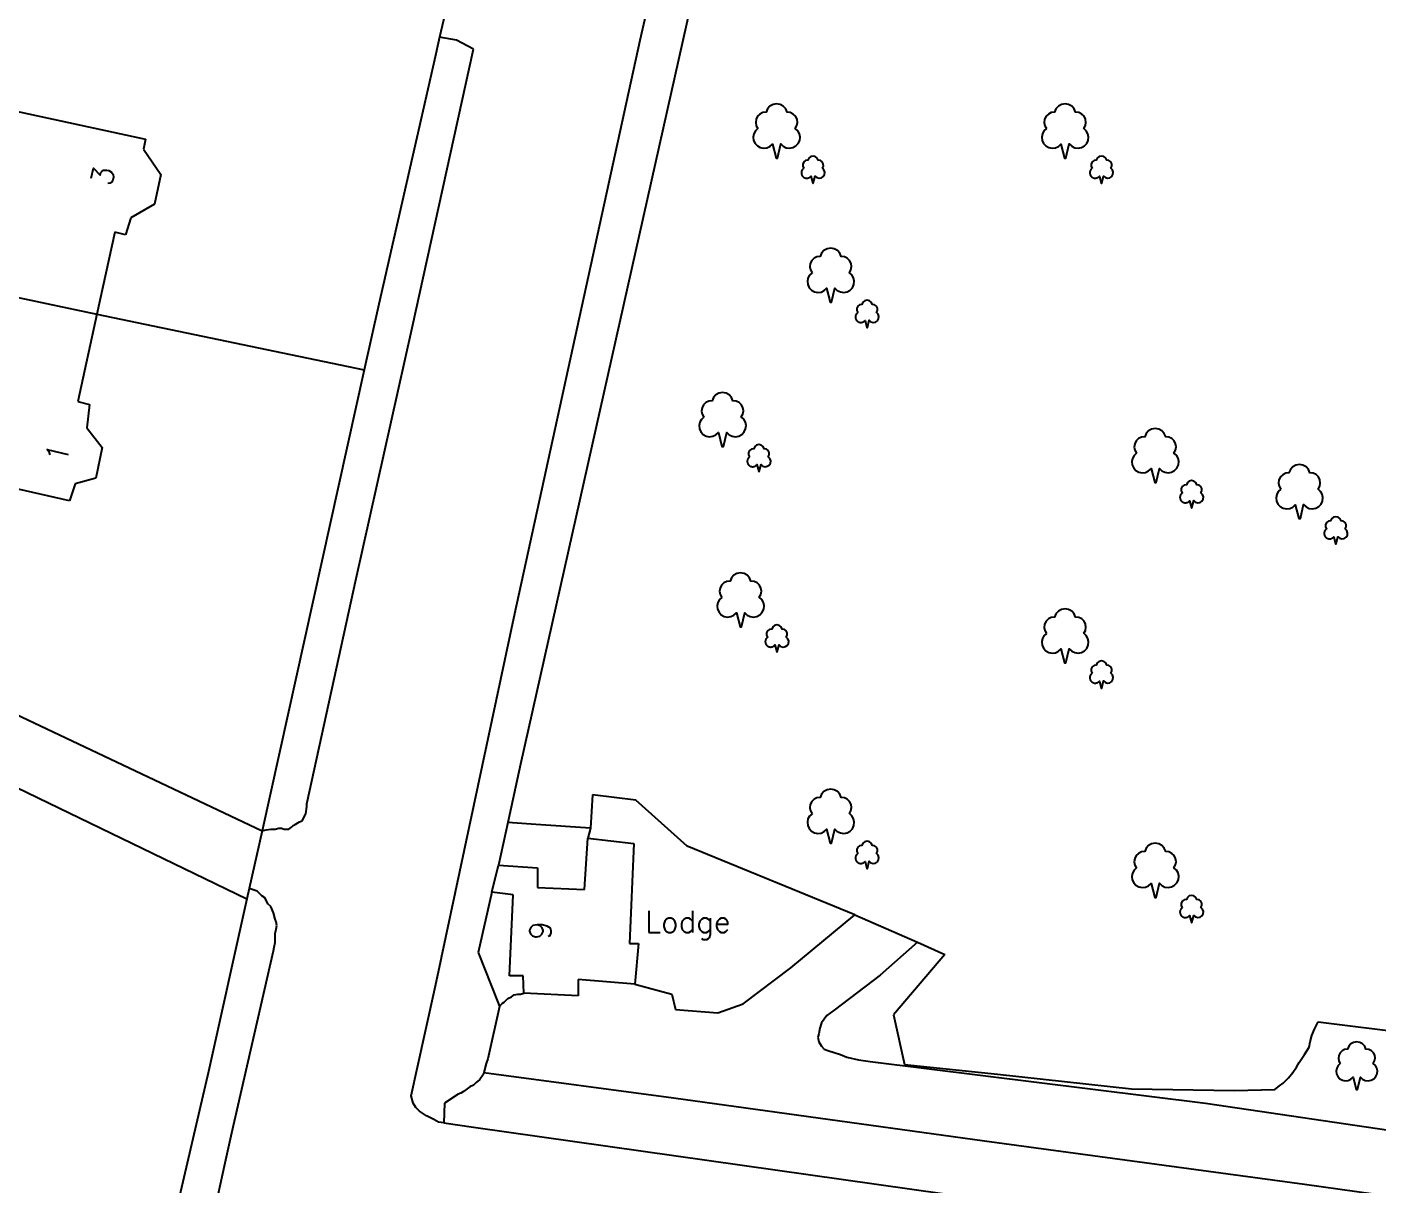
# Model space of a CAD drawing. Extents: x 427500 to 429848, y 434500 to 436505.
# Drawn here: x 428796.6 to 428871.5, y 435645.5 to 435709.7 of the extents above; entities that cross this region are included whole.
import ezdxf

# ---------------------------------------------------------------- set-up
doc = ezdxf.new("R2010")
doc.units = 0
doc.layers.add('LPTIP_Ex_Base', color=8, linetype='Continuous')
doc.styles.add('MtXpl_Romans', font='romans__.ttf')

msp = doc.modelspace()

# ---------------------------------------------------------------- linework, layer by layer
at = {"layer": 'LPTIP_Ex_Base', "color": 251, "true_color": 0x636466}
for p, q in [((428830.6, 435709), (428836.8, 435736.55)), ((428820.19, 435712.3), (428819.47, 435709.17)), ((428833.4, 435710.95), (428823.95, 435668.85)), ((428819.47, 435709.17), (428819.18, 435707.91)), ((428820.4, 435709), (428819.47, 435709.17)), ((428821.35, 435708.5), (428820.4, 435709)), ((428823.65, 435677.2), (428830.6, 435709)), ((428817.95, 435693.05), (428821.35, 435708.5)), ((428819.18, 435707.91), (428818.44, 435704.66)), ((428788.104, 435706.769), (428803.15, 435703.5)), ((428818.44, 435704.66), (428816.1, 435694.35)), ((428803.15, 435703.5), (428803.05, 435702.95)), ((428803.05, 435702.95), (428804, 435701.55)), ((428804, 435701.55), (428803.65, 435699.9)), ((428803.65, 435699.9), (428802.35, 435699.15)), ((428802.35, 435699.15), (428802.05, 435698.2)), ((428801.45, 435698.35), (428800.46, 435693.81)), ((428802.05, 435698.2), (428801.45, 435698.35)), ((428787, 435696.65), (428800.46, 435693.81)), ((428800.46, 435693.81), (428799.4, 435688.95)), ((428800.46, 435693.81), (428815.29, 435690.72)), ((428816.1, 435694.35), (428815.29, 435690.72)), ((428814.85, 435679.15), (428817.95, 435693.05)), ((428815.29, 435690.72), (428809.62, 435665.15)), ((428799.4, 435688.95), (428800.05, 435688.8)), ((428800.05, 435688.8), (428799.9, 435687.5)), ((428798.95, 435683.45), (428781.95, 435687.3)), ((428799.9, 435687.5), (428800.75, 435686.4)), ((428800.75, 435686.4), (428800.4, 435684.7)), ((428799.25, 435684.4), (428798.95, 435683.45)), ((428800.4, 435684.7), (428799.25, 435684.4)), ((428812.1, 435666.65), (428814.85, 435679.15)), ((428819.581, 435658.132), (428823.65, 435677.2)), ((428792, 435673.5), (428809.62, 435665.15)), ((428823.95, 435668.85), (428823.25, 435665.62)), ((428795.44, 435667.83), (428808.78, 435661.37)), ((428827.95, 435667.15), (428827.84, 435665.29)), ((428830.35, 435666.85), (428827.95, 435667.15)), ((428833.2, 435664.3), (428830.35, 435666.85)), ((428811.85, 435665.7), (428812.05, 435666.1)), ((428812.05, 435666.1), (428812.1, 435666.5)), ((428812.1, 435666.5), (428812.1, 435666.65)), ((428809.85, 435665.2), (428810.1, 435665.25)), ((428810.1, 435665.25), (428810.35, 435665.25)), ((428810.35, 435665.25), (428810.55, 435665.3)), ((428810.55, 435665.3), (428810.7, 435665.3)), ((428810.7, 435665.3), (428810.85, 435665.25)), ((428810.85, 435665.25), (428811.1, 435665.25)), ((428811.1, 435665.25), (428811.25, 435665.35)), ((428811.25, 435665.35), (428811.35, 435665.45)), ((428811.35, 435665.45), (428811.45, 435665.5)), ((428811.45, 435665.5), (428811.6, 435665.6)), ((428811.6, 435665.6), (428811.7, 435665.65)), ((428811.7, 435665.65), (428811.85, 435665.7)), ((428823.25, 435665.62), (428822.73, 435663.25)), ((428824.8, 435665.5), (428823.25, 435665.62)), ((428827.84, 435665.29), (428824.8, 435665.5)), ((428827.84, 435665.29), (428827.7, 435664.75)), ((428809.62, 435665.15), (428808.91, 435661.95)), ((428809.62, 435665.15), (428809.85, 435665.2)), ((428827.5, 435661.9), (428827.7, 435664.75)), ((428827.7, 435664.75), (428830.25, 435664.45)), ((428830.25, 435664.45), (428830, 435658.9)), ((428842.5, 435660.5), (428833.2, 435664.3)), ((428822.37, 435661.75), (428822.73, 435663.25)), ((428822.73, 435663.25), (428824.9, 435663.1)), ((428824.9, 435663.1), (428824.9, 435662)), ((428808.91, 435661.95), (428808.78, 435661.37)), ((428809.35, 435661.8), (428808.91, 435661.95)), ((428809.6, 435661.55), (428809.35, 435661.8)), ((428809.75, 435661.45), (428809.6, 435661.55)), ((428822.37, 435661.75), (428821.6, 435658.4)), ((428823.55, 435661.6), (428822.37, 435661.75)), ((428823.35, 435657.1), (428823.55, 435661.6)), ((428824.9, 435662), (428827.5, 435661.9)), ((428808.78, 435661.37), (428806.65, 435651.8)), ((428809.85, 435661.3), (428809.75, 435661.45)), ((428809.95, 435661.1), (428809.85, 435661.3)), ((428810.1, 435660.95), (428809.95, 435661.1)), ((428810.25, 435660.6), (428810.1, 435660.95)), ((428810.35, 435660.25), (428810.25, 435660.6)), ((428810.4, 435660.1), (428810.35, 435660.25)), ((428810.45, 435659.9), (428810.4, 435660.1)), ((428838.95, 435657.55), (428842.5, 435660.5)), ((428842.5, 435660.5), (428845.97, 435658.97)), ((428810.35, 435659.45), (428810.4, 435659.7)), ((428810.35, 435658.95), (428810.35, 435659.45)), ((428810.4, 435659.7), (428810.45, 435659.9)), ((428810.25, 435658.5), (428810.3, 435658.7)), ((428810.3, 435658.7), (428810.35, 435658.95)), ((428830, 435658.9), (428830.5, 435658.9)), ((428830.5, 435658.9), (428830.3, 435656.65)), ((428845.97, 435658.97), (428843.9, 435657.15)), ((428845.97, 435658.97), (428847.5, 435658.3)), ((428807.95, 435648.4), (428810.25, 435658.5)), ((428819.197, 435656.378), (428819.577, 435658.114)), ((428819.577, 435658.114), (428819.581, 435658.132)), ((428821.6, 435658.4), (428822.7, 435655.65)), ((428847.5, 435658.3), (428844.65, 435654.95)), ((428824.1, 435657.1), (428823.35, 435657.1)), ((428824.15, 435656.15), (428824.1, 435657.1)), ((428836.3, 435655.55), (428838.95, 435657.55)), ((428843.9, 435657.15), (428841.35, 435655.2)), ((428818.25, 435652.05), (428819.197, 435656.378)), ((428830.3, 435656.65), (428827.15, 435656.9)), ((428827.15, 435656.9), (428827.15, 435656)), ((428830.3, 435656.65), (428832.35, 435656.1)), ((428822.7, 435655.65), (428822.8, 435655.4)), ((428822.8, 435655.4), (428822.95, 435655.6)), ((428822.95, 435655.6), (428823.05, 435655.65)), ((428823.05, 435655.65), (428823.25, 435655.85)), ((428823.25, 435655.85), (428823.45, 435655.95)), ((428823.45, 435655.95), (428823.6, 435656.05)), ((428823.6, 435656.05), (428823.8, 435656.1)), ((428823.8, 435656.1), (428823.95, 435656.1)), ((428823.95, 435656.1), (428824.15, 435656.15)), ((428827.15, 435656), (428824.15, 435656.15)), ((428832.35, 435656.1), (428832.55, 435655.25)), ((428834.9, 435655.05), (428836.3, 435655.55)), ((428822.8, 435655.4), (428822.15, 435652.5)), ((428832.55, 435655.25), (428834.9, 435655.05)), ((428840.95, 435654.9), (428840.65, 435654.5)), ((428841.35, 435655.2), (428840.95, 435654.9)), ((428844.65, 435654.95), (428845.25, 435652.2)), ((428840.55, 435654.2), (428840.5, 435653.9)), ((428840.65, 435654.5), (428840.55, 435654.2)), ((428867.85, 435653.8), (428868, 435654.15)), ((428868, 435654.15), (428868.2, 435654.55)), ((428868.2, 435654.55), (428876.2, 435653.55)), ((428840.5, 435653.9), (428840.45, 435653.7)), ((428840.45, 435653.7), (428840.5, 435653.45)), ((428840.5, 435653.45), (428840.65, 435653.2)), ((428867.7, 435653.15), (428867.75, 435653.45)), ((428867.75, 435653.45), (428867.85, 435653.8)), ((428840.65, 435653.2), (428840.8, 435653.05)), ((428840.8, 435653.05), (428841.05, 435652.95)), ((428841.05, 435652.95), (428841.35, 435652.85)), ((428841.35, 435652.85), (428841.7, 435652.75)), ((428841.7, 435652.75), (428842.05, 435652.6)), ((428842.05, 435652.6), (428842.7, 435652.45)), ((428867.15, 435652.3), (428867.45, 435652.75)), ((428867.45, 435652.75), (428867.7, 435653.15)), ((428806.65, 435651.8), (428803.17, 435636.84)), ((428817.9, 435650.45), (428818.25, 435652.05)), ((428822.05, 435652.25), (428821.93, 435651.74)), ((428822.15, 435652.5), (428822.05, 435652.25)), ((428842.7, 435652.45), (428843.35, 435652.35)), ((428843.35, 435652.35), (428861.95, 435650.05)), ((428845.25, 435652.2), (428850.42, 435651.65)), ((428866.8, 435651.75), (428867, 435652.05)), ((428867, 435652.05), (428867.15, 435652.3)), ((428821.35, 435651.05), (428821.15, 435650.95)), ((428821.5, 435651.2), (428821.35, 435651.05)), ((428821.7, 435651.35), (428821.5, 435651.2)), ((428821.9, 435651.65), (428821.7, 435651.35)), ((428821.93, 435651.74), (428821.9, 435651.65)), ((428821.93, 435651.74), (428832.45, 435650.35)), ((428850.42, 435651.65), (428857.85, 435650.85)), ((428866.05, 435651), (428866.25, 435651.15)), ((428866.25, 435651.15), (428866.55, 435651.45)), ((428866.55, 435651.45), (428866.8, 435651.75)), ((428818, 435650.05), (428817.9, 435650.45)), ((428820.5, 435650.55), (428819.75, 435650.05)), ((428820.65, 435650.6), (428820.5, 435650.55)), ((428820.8, 435650.7), (428820.65, 435650.6)), ((428821, 435650.85), (428820.8, 435650.7)), ((428821.15, 435650.95), (428821, 435650.85)), ((428832.45, 435650.35), (428849.7, 435647.95)), ((428857.85, 435650.85), (428863.55, 435650.75)), ((428863.55, 435650.75), (428865.8, 435650.8)), ((428865.8, 435650.8), (428866.05, 435651)), ((428818.15, 435649.8), (428818, 435650.05)), ((428818.35, 435649.6), (428818.15, 435649.8)), ((428818.75, 435649.35), (428818.35, 435649.6)), ((428819.75, 435650.05), (428819.7, 435648.95)), ((428861.95, 435650.05), (428874.8, 435648.15)), ((428819.15, 435649.15), (428818.75, 435649.35)), ((428819.4, 435649), (428819.15, 435649.15)), ((428819.7, 435648.95), (428819.4, 435649)), ((428819.7, 435648.95), (428821.35, 435648.72)), ((428807.58, 435646.74), (428807.95, 435648.4)), ((428821.35, 435648.72), (428851.15, 435644.5)), ((428849.7, 435647.95), (428867.45, 435645.55)), ((428805.5, 435637.3), (428807.58, 435646.74)), ((428867.45, 435645.55), (428888.55, 435642.6))]:
    msp.add_line(p, q, dxfattribs=at)
for points in [[(428837.126, 435704.097), (428836.99, 435703.969), (428836.901, 435703.806), (428836.866, 435703.623), (428836.888, 435703.439), (428836.967, 435703.27), (428837.094, 435703.134), (428837.256, 435703.043), (428837.439, 435703.007), (428837.624, 435703.028), (428837.793, 435703.106), (428837.93, 435703.232), (428837.931, 435703.235), (428838.132, 435702.461), (428838.212, 435702.461), (428838.393, 435703.244), (428838.393, 435703.244), (428838.529, 435703.113), (428838.699, 435703.031), (428838.885, 435703.007), (428839.07, 435703.041), (428839.236, 435703.131), (428839.364, 435703.269), (428839.444, 435703.439), (428839.467, 435703.626), (428839.43, 435703.811), (428839.338, 435703.975), (428839.199, 435704.102), (428839.287, 435704.259), (428839.319, 435704.436), (428839.294, 435704.615), (428839.212, 435704.775), (428839.083, 435704.901), (428838.92, 435704.979), (428838.741, 435705), (428838.741, 435705), (428838.664, 435705.184), (428838.531, 435705.331), (428838.356, 435705.427), (428838.16, 435705.461), (428837.964, 435705.427), (428837.789, 435705.331), (428837.656, 435705.184), (428837.579, 435705), (428837.399, 435704.978), (428837.236, 435704.9), (428837.107, 435704.773), (428837.025, 435704.611), (428837.001, 435704.431), (428837.036, 435704.254), (428837.126, 435704.097)], [(428853.126, 435704.097), (428852.99, 435703.969), (428852.901, 435703.806), (428852.866, 435703.623), (428852.888, 435703.439), (428852.967, 435703.27), (428853.094, 435703.134), (428853.256, 435703.043), (428853.439, 435703.007), (428853.624, 435703.028), (428853.793, 435703.106), (428853.93, 435703.232), (428853.931, 435703.235), (428854.132, 435702.461), (428854.212, 435702.461), (428854.393, 435703.244), (428854.393, 435703.244), (428854.529, 435703.113), (428854.699, 435703.031), (428854.885, 435703.007), (428855.07, 435703.041), (428855.236, 435703.131), (428855.364, 435703.269), (428855.444, 435703.439), (428855.467, 435703.626), (428855.43, 435703.811), (428855.338, 435703.975), (428855.199, 435704.102), (428855.287, 435704.259), (428855.319, 435704.436), (428855.294, 435704.615), (428855.212, 435704.775), (428855.083, 435704.901), (428854.92, 435704.979), (428854.741, 435705), (428854.741, 435705), (428854.664, 435705.184), (428854.531, 435705.331), (428854.356, 435705.427), (428854.16, 435705.461), (428853.964, 435705.427), (428853.789, 435705.331), (428853.656, 435705.184), (428853.579, 435705), (428853.399, 435704.978), (428853.236, 435704.9), (428853.107, 435704.773), (428853.025, 435704.611), (428853.001, 435704.431), (428853.036, 435704.254), (428853.126, 435704.097)], [(428839.663, 435701.887), (428839.648, 435701.876), (428839.634, 435701.864), (428839.62, 435701.852), (428839.608, 435701.838), (428839.596, 435701.824), (428839.585, 435701.808), (428839.575, 435701.793), (428839.566, 435701.776), (428839.558, 435701.759), (428839.551, 435701.742), (428839.545, 435701.724), (428839.54, 435701.706), (428839.537, 435701.688), (428839.535, 435701.669), (428839.533, 435701.651), (428839.533, 435701.632), (428839.534, 435701.613), (428839.537, 435701.595), (428839.54, 435701.576), (428839.545, 435701.558), (428839.55, 435701.541), (428839.557, 435701.523), (428839.565, 435701.506), (428839.574, 435701.49), (428839.584, 435701.474), (428839.595, 435701.459), (428839.607, 435701.444), (428839.619, 435701.431), (428839.633, 435701.418), (428839.647, 435701.406), (428839.662, 435701.395), (428839.678, 435701.385), (428839.694, 435701.376), (428839.711, 435701.367), (428839.729, 435701.36), (428839.746, 435701.355), (428839.764, 435701.35), (428839.783, 435701.346), (428839.801, 435701.344), (428839.82, 435701.342), (428839.838, 435701.342), (428839.857, 435701.343), (428839.876, 435701.345), (428839.894, 435701.349), (428839.912, 435701.353), (428839.93, 435701.359), (428839.947, 435701.365), (428839.964, 435701.373), (428839.981, 435701.382), (428839.997, 435701.392), (428840.012, 435701.403), (428840.027, 435701.414), (428840.04, 435701.427), (428840.053, 435701.441), (428840.065, 435701.455), (428840.066, 435701.456), (428840.167, 435701.069), (428840.194, 435701.069), (428840.297, 435701.461), (428840.297, 435701.461), (428840.395, 435701.377), (428840.52, 435701.343), (428840.647, 435701.364), (428840.753, 435701.436), (428840.819, 435701.547), (428840.832, 435701.676), (428840.79, 435701.797), (428840.7, 435701.89), (428840.754, 435702.003), (428840.752, 435702.129), (428840.695, 435702.241), (428840.595, 435702.316), (428840.471, 435702.339), (428840.413, 435702.458), (428840.309, 435702.54), (428840.181, 435702.569), (428840.052, 435702.54), (428839.948, 435702.458), (428839.89, 435702.339), (428839.766, 435702.316), (428839.665, 435702.24), (428839.608, 435702.127), (428839.608, 435702.001), (428839.663, 435701.887)], [(428855.663, 435701.887), (428855.648, 435701.876), (428855.634, 435701.864), (428855.62, 435701.852), (428855.608, 435701.838), (428855.596, 435701.824), (428855.585, 435701.808), (428855.575, 435701.793), (428855.566, 435701.776), (428855.558, 435701.759), (428855.551, 435701.742), (428855.545, 435701.724), (428855.54, 435701.706), (428855.537, 435701.688), (428855.535, 435701.669), (428855.533, 435701.651), (428855.533, 435701.632), (428855.534, 435701.613), (428855.537, 435701.595), (428855.54, 435701.576), (428855.545, 435701.558), (428855.55, 435701.541), (428855.557, 435701.523), (428855.565, 435701.506), (428855.574, 435701.49), (428855.584, 435701.474), (428855.595, 435701.459), (428855.607, 435701.444), (428855.619, 435701.431), (428855.633, 435701.418), (428855.647, 435701.406), (428855.662, 435701.395), (428855.678, 435701.385), (428855.694, 435701.376), (428855.711, 435701.367), (428855.729, 435701.36), (428855.746, 435701.355), (428855.764, 435701.35), (428855.783, 435701.346), (428855.801, 435701.344), (428855.82, 435701.342), (428855.838, 435701.342), (428855.857, 435701.343), (428855.876, 435701.345), (428855.894, 435701.349), (428855.912, 435701.353), (428855.93, 435701.359), (428855.947, 435701.365), (428855.964, 435701.373), (428855.981, 435701.382), (428855.997, 435701.392), (428856.012, 435701.403), (428856.027, 435701.414), (428856.04, 435701.427), (428856.053, 435701.441), (428856.065, 435701.455), (428856.066, 435701.456), (428856.167, 435701.069), (428856.194, 435701.069), (428856.297, 435701.461), (428856.297, 435701.461), (428856.395, 435701.377), (428856.52, 435701.343), (428856.647, 435701.364), (428856.753, 435701.436), (428856.819, 435701.547), (428856.832, 435701.676), (428856.79, 435701.797), (428856.7, 435701.89), (428856.754, 435702.003), (428856.752, 435702.129), (428856.695, 435702.241), (428856.595, 435702.316), (428856.471, 435702.339), (428856.413, 435702.458), (428856.309, 435702.54), (428856.181, 435702.569), (428856.052, 435702.54), (428855.948, 435702.458), (428855.89, 435702.339), (428855.766, 435702.316), (428855.665, 435702.24), (428855.608, 435702.127), (428855.608, 435702.001), (428855.663, 435701.887)], [(428840.126, 435696.097), (428839.99, 435695.969), (428839.901, 435695.806), (428839.866, 435695.623), (428839.888, 435695.439), (428839.967, 435695.27), (428840.094, 435695.134), (428840.256, 435695.043), (428840.439, 435695.007), (428840.624, 435695.028), (428840.793, 435695.106), (428840.93, 435695.232), (428840.931, 435695.235), (428841.132, 435694.461), (428841.212, 435694.461), (428841.393, 435695.244), (428841.393, 435695.244), (428841.529, 435695.113), (428841.699, 435695.031), (428841.885, 435695.007), (428842.07, 435695.041), (428842.236, 435695.131), (428842.364, 435695.269), (428842.444, 435695.439), (428842.467, 435695.626), (428842.43, 435695.811), (428842.338, 435695.975), (428842.199, 435696.102), (428842.287, 435696.259), (428842.319, 435696.436), (428842.294, 435696.615), (428842.212, 435696.775), (428842.083, 435696.901), (428841.92, 435696.979), (428841.741, 435697), (428841.741, 435697), (428841.664, 435697.184), (428841.531, 435697.331), (428841.356, 435697.427), (428841.16, 435697.461), (428840.964, 435697.427), (428840.789, 435697.331), (428840.656, 435697.184), (428840.579, 435697), (428840.399, 435696.978), (428840.236, 435696.9), (428840.107, 435696.773), (428840.025, 435696.611), (428840.001, 435696.431), (428840.036, 435696.254), (428840.126, 435696.097)], [(428842.663, 435693.887), (428842.648, 435693.876), (428842.634, 435693.864), (428842.62, 435693.852), (428842.608, 435693.838), (428842.596, 435693.824), (428842.585, 435693.808), (428842.575, 435693.793), (428842.566, 435693.776), (428842.558, 435693.759), (428842.551, 435693.742), (428842.545, 435693.724), (428842.54, 435693.706), (428842.537, 435693.688), (428842.535, 435693.669), (428842.533, 435693.651), (428842.533, 435693.632), (428842.534, 435693.613), (428842.537, 435693.595), (428842.54, 435693.576), (428842.545, 435693.558), (428842.55, 435693.541), (428842.557, 435693.523), (428842.565, 435693.506), (428842.574, 435693.49), (428842.584, 435693.474), (428842.595, 435693.459), (428842.607, 435693.444), (428842.619, 435693.431), (428842.633, 435693.418), (428842.647, 435693.406), (428842.662, 435693.395), (428842.678, 435693.385), (428842.694, 435693.376), (428842.711, 435693.367), (428842.729, 435693.36), (428842.746, 435693.355), (428842.764, 435693.35), (428842.783, 435693.346), (428842.801, 435693.344), (428842.82, 435693.342), (428842.838, 435693.342), (428842.857, 435693.343), (428842.876, 435693.345), (428842.894, 435693.349), (428842.912, 435693.353), (428842.93, 435693.359), (428842.947, 435693.365), (428842.964, 435693.373), (428842.981, 435693.382), (428842.997, 435693.392), (428843.012, 435693.403), (428843.027, 435693.414), (428843.04, 435693.427), (428843.053, 435693.441), (428843.065, 435693.455), (428843.066, 435693.456), (428843.167, 435693.069), (428843.194, 435693.069), (428843.297, 435693.461), (428843.297, 435693.461), (428843.395, 435693.377), (428843.52, 435693.343), (428843.647, 435693.364), (428843.753, 435693.436), (428843.819, 435693.547), (428843.832, 435693.676), (428843.79, 435693.797), (428843.7, 435693.89), (428843.754, 435694.003), (428843.752, 435694.129), (428843.695, 435694.241), (428843.595, 435694.316), (428843.471, 435694.339), (428843.413, 435694.458), (428843.309, 435694.54), (428843.181, 435694.569), (428843.052, 435694.54), (428842.948, 435694.458), (428842.89, 435694.339), (428842.766, 435694.316), (428842.665, 435694.24), (428842.608, 435694.127), (428842.608, 435694.001), (428842.663, 435693.887)], [(428834.126, 435688.097), (428833.99, 435687.969), (428833.901, 435687.806), (428833.866, 435687.623), (428833.888, 435687.439), (428833.967, 435687.27), (428834.094, 435687.134), (428834.256, 435687.043), (428834.439, 435687.007), (428834.624, 435687.028), (428834.793, 435687.106), (428834.93, 435687.232), (428834.931, 435687.235), (428835.132, 435686.461), (428835.212, 435686.461), (428835.393, 435687.244), (428835.393, 435687.244), (428835.529, 435687.113), (428835.699, 435687.031), (428835.885, 435687.007), (428836.07, 435687.041), (428836.236, 435687.131), (428836.364, 435687.269), (428836.444, 435687.439), (428836.467, 435687.626), (428836.43, 435687.811), (428836.338, 435687.975), (428836.199, 435688.102), (428836.287, 435688.259), (428836.319, 435688.436), (428836.294, 435688.615), (428836.212, 435688.775), (428836.083, 435688.901), (428835.92, 435688.979), (428835.741, 435689), (428835.741, 435689), (428835.664, 435689.184), (428835.531, 435689.331), (428835.356, 435689.427), (428835.16, 435689.461), (428834.964, 435689.427), (428834.789, 435689.331), (428834.656, 435689.184), (428834.579, 435689), (428834.399, 435688.978), (428834.236, 435688.9), (428834.107, 435688.773), (428834.025, 435688.611), (428834.001, 435688.431), (428834.036, 435688.254), (428834.126, 435688.097)], [(428858.126, 435686.097), (428857.99, 435685.969), (428857.901, 435685.806), (428857.866, 435685.623), (428857.888, 435685.439), (428857.967, 435685.27), (428858.094, 435685.134), (428858.256, 435685.043), (428858.439, 435685.007), (428858.624, 435685.028), (428858.793, 435685.106), (428858.93, 435685.232), (428858.931, 435685.235), (428859.132, 435684.461), (428859.212, 435684.461), (428859.393, 435685.244), (428859.393, 435685.244), (428859.529, 435685.113), (428859.699, 435685.031), (428859.885, 435685.007), (428860.07, 435685.041), (428860.236, 435685.131), (428860.364, 435685.269), (428860.444, 435685.439), (428860.467, 435685.626), (428860.43, 435685.811), (428860.338, 435685.975), (428860.199, 435686.102), (428860.287, 435686.259), (428860.319, 435686.436), (428860.294, 435686.615), (428860.212, 435686.775), (428860.083, 435686.901), (428859.92, 435686.979), (428859.741, 435687), (428859.741, 435687), (428859.664, 435687.184), (428859.531, 435687.331), (428859.356, 435687.427), (428859.16, 435687.461), (428858.964, 435687.427), (428858.789, 435687.331), (428858.656, 435687.184), (428858.579, 435687), (428858.399, 435686.978), (428858.236, 435686.9), (428858.107, 435686.773), (428858.025, 435686.611), (428858.001, 435686.431), (428858.036, 435686.254), (428858.126, 435686.097)], [(428836.663, 435685.887), (428836.648, 435685.876), (428836.634, 435685.864), (428836.62, 435685.852), (428836.608, 435685.838), (428836.596, 435685.824), (428836.585, 435685.808), (428836.575, 435685.793), (428836.566, 435685.776), (428836.558, 435685.759), (428836.551, 435685.742), (428836.545, 435685.724), (428836.54, 435685.706), (428836.537, 435685.688), (428836.535, 435685.669), (428836.533, 435685.651), (428836.533, 435685.632), (428836.534, 435685.613), (428836.537, 435685.595), (428836.54, 435685.576), (428836.545, 435685.558), (428836.55, 435685.541), (428836.557, 435685.523), (428836.565, 435685.506), (428836.574, 435685.49), (428836.584, 435685.474), (428836.595, 435685.459), (428836.607, 435685.444), (428836.619, 435685.431), (428836.633, 435685.418), (428836.647, 435685.406), (428836.662, 435685.395), (428836.678, 435685.385), (428836.694, 435685.376), (428836.711, 435685.367), (428836.729, 435685.36), (428836.746, 435685.355), (428836.764, 435685.35), (428836.783, 435685.346), (428836.801, 435685.344), (428836.82, 435685.342), (428836.838, 435685.342), (428836.857, 435685.343), (428836.876, 435685.345), (428836.894, 435685.349), (428836.912, 435685.353), (428836.93, 435685.359), (428836.947, 435685.365), (428836.964, 435685.373), (428836.981, 435685.382), (428836.997, 435685.392), (428837.012, 435685.403), (428837.027, 435685.414), (428837.04, 435685.427), (428837.053, 435685.441), (428837.065, 435685.455), (428837.066, 435685.456), (428837.167, 435685.069), (428837.194, 435685.069), (428837.297, 435685.461), (428837.297, 435685.461), (428837.395, 435685.377), (428837.52, 435685.343), (428837.647, 435685.364), (428837.753, 435685.436), (428837.819, 435685.547), (428837.832, 435685.676), (428837.79, 435685.797), (428837.7, 435685.89), (428837.754, 435686.003), (428837.752, 435686.129), (428837.695, 435686.241), (428837.595, 435686.316), (428837.471, 435686.339), (428837.413, 435686.458), (428837.309, 435686.54), (428837.181, 435686.569), (428837.052, 435686.54), (428836.948, 435686.458), (428836.89, 435686.339), (428836.766, 435686.316), (428836.665, 435686.24), (428836.608, 435686.127), (428836.608, 435686.001), (428836.663, 435685.887)], [(428866.126, 435684.097), (428865.99, 435683.969), (428865.901, 435683.806), (428865.866, 435683.623), (428865.888, 435683.439), (428865.967, 435683.27), (428866.094, 435683.134), (428866.256, 435683.043), (428866.439, 435683.007), (428866.624, 435683.028), (428866.793, 435683.106), (428866.93, 435683.232), (428866.931, 435683.235), (428867.132, 435682.461), (428867.212, 435682.461), (428867.393, 435683.244), (428867.393, 435683.244), (428867.529, 435683.113), (428867.699, 435683.031), (428867.885, 435683.007), (428868.07, 435683.041), (428868.236, 435683.131), (428868.364, 435683.269), (428868.444, 435683.439), (428868.467, 435683.626), (428868.43, 435683.811), (428868.338, 435683.975), (428868.199, 435684.102), (428868.287, 435684.259), (428868.319, 435684.436), (428868.294, 435684.615), (428868.212, 435684.775), (428868.083, 435684.901), (428867.92, 435684.979), (428867.741, 435685), (428867.741, 435685), (428867.664, 435685.184), (428867.531, 435685.331), (428867.356, 435685.427), (428867.16, 435685.461), (428866.964, 435685.427), (428866.789, 435685.331), (428866.656, 435685.184), (428866.579, 435685), (428866.399, 435684.978), (428866.236, 435684.9), (428866.107, 435684.773), (428866.025, 435684.611), (428866.001, 435684.431), (428866.036, 435684.254), (428866.126, 435684.097)], [(428860.663, 435683.887), (428860.648, 435683.876), (428860.634, 435683.864), (428860.62, 435683.852), (428860.608, 435683.838), (428860.596, 435683.824), (428860.585, 435683.808), (428860.575, 435683.793), (428860.566, 435683.776), (428860.558, 435683.759), (428860.551, 435683.742), (428860.545, 435683.724), (428860.54, 435683.706), (428860.537, 435683.688), (428860.535, 435683.669), (428860.533, 435683.651), (428860.533, 435683.632), (428860.534, 435683.613), (428860.537, 435683.595), (428860.54, 435683.576), (428860.545, 435683.558), (428860.55, 435683.541), (428860.557, 435683.523), (428860.565, 435683.506), (428860.574, 435683.49), (428860.584, 435683.474), (428860.595, 435683.459), (428860.607, 435683.444), (428860.619, 435683.431), (428860.633, 435683.418), (428860.647, 435683.406), (428860.662, 435683.395), (428860.678, 435683.385), (428860.694, 435683.376), (428860.711, 435683.367), (428860.729, 435683.36), (428860.746, 435683.355), (428860.764, 435683.35), (428860.783, 435683.346), (428860.801, 435683.344), (428860.82, 435683.342), (428860.838, 435683.342), (428860.857, 435683.343), (428860.876, 435683.345), (428860.894, 435683.349), (428860.912, 435683.353), (428860.93, 435683.359), (428860.947, 435683.365), (428860.964, 435683.373), (428860.981, 435683.382), (428860.997, 435683.392), (428861.012, 435683.403), (428861.027, 435683.414), (428861.04, 435683.427), (428861.053, 435683.441), (428861.065, 435683.455), (428861.066, 435683.456), (428861.167, 435683.069), (428861.194, 435683.069), (428861.297, 435683.461), (428861.297, 435683.461), (428861.395, 435683.377), (428861.52, 435683.343), (428861.647, 435683.364), (428861.753, 435683.436), (428861.819, 435683.547), (428861.832, 435683.676), (428861.79, 435683.797), (428861.7, 435683.89), (428861.754, 435684.003), (428861.752, 435684.129), (428861.695, 435684.241), (428861.595, 435684.316), (428861.471, 435684.339), (428861.413, 435684.458), (428861.309, 435684.54), (428861.181, 435684.569), (428861.052, 435684.54), (428860.948, 435684.458), (428860.89, 435684.339), (428860.766, 435684.316), (428860.665, 435684.24), (428860.608, 435684.127), (428860.608, 435684.001), (428860.663, 435683.887)], [(428868.663, 435681.887), (428868.648, 435681.876), (428868.634, 435681.864), (428868.62, 435681.852), (428868.608, 435681.838), (428868.596, 435681.824), (428868.585, 435681.808), (428868.575, 435681.793), (428868.566, 435681.776), (428868.558, 435681.759), (428868.551, 435681.742), (428868.545, 435681.724), (428868.54, 435681.706), (428868.537, 435681.688), (428868.535, 435681.669), (428868.533, 435681.651), (428868.533, 435681.632), (428868.534, 435681.613), (428868.537, 435681.595), (428868.54, 435681.576), (428868.545, 435681.558), (428868.55, 435681.541), (428868.557, 435681.523), (428868.565, 435681.506), (428868.574, 435681.49), (428868.584, 435681.474), (428868.595, 435681.459), (428868.607, 435681.444), (428868.619, 435681.431), (428868.633, 435681.418), (428868.647, 435681.406), (428868.662, 435681.395), (428868.678, 435681.385), (428868.694, 435681.376), (428868.711, 435681.367), (428868.729, 435681.36), (428868.746, 435681.355), (428868.764, 435681.35), (428868.783, 435681.346), (428868.801, 435681.344), (428868.82, 435681.342), (428868.838, 435681.342), (428868.857, 435681.343), (428868.876, 435681.345), (428868.894, 435681.349), (428868.912, 435681.353), (428868.93, 435681.359), (428868.947, 435681.365), (428868.964, 435681.373), (428868.981, 435681.382), (428868.997, 435681.392), (428869.012, 435681.403), (428869.027, 435681.414), (428869.04, 435681.427), (428869.053, 435681.441), (428869.065, 435681.455), (428869.066, 435681.456), (428869.167, 435681.069), (428869.194, 435681.069), (428869.297, 435681.461), (428869.297, 435681.461), (428869.395, 435681.377), (428869.52, 435681.343), (428869.647, 435681.364), (428869.753, 435681.436), (428869.819, 435681.547), (428869.832, 435681.676), (428869.79, 435681.797), (428869.7, 435681.89), (428869.754, 435682.003), (428869.752, 435682.129), (428869.695, 435682.241), (428869.595, 435682.316), (428869.471, 435682.339), (428869.413, 435682.458), (428869.309, 435682.54), (428869.181, 435682.569), (428869.052, 435682.54), (428868.948, 435682.458), (428868.89, 435682.339), (428868.766, 435682.316), (428868.665, 435682.24), (428868.608, 435682.127), (428868.608, 435682.001), (428868.663, 435681.887)], [(428835.126, 435678.097), (428834.99, 435677.969), (428834.901, 435677.806), (428834.866, 435677.623), (428834.888, 435677.439), (428834.967, 435677.27), (428835.094, 435677.134), (428835.256, 435677.043), (428835.439, 435677.007), (428835.624, 435677.028), (428835.793, 435677.106), (428835.93, 435677.232), (428835.931, 435677.235), (428836.132, 435676.461), (428836.212, 435676.461), (428836.393, 435677.244), (428836.393, 435677.244), (428836.529, 435677.113), (428836.699, 435677.031), (428836.885, 435677.007), (428837.07, 435677.041), (428837.236, 435677.131), (428837.364, 435677.269), (428837.444, 435677.439), (428837.467, 435677.626), (428837.43, 435677.811), (428837.338, 435677.975), (428837.199, 435678.102), (428837.287, 435678.259), (428837.319, 435678.436), (428837.294, 435678.615), (428837.212, 435678.775), (428837.083, 435678.901), (428836.92, 435678.979), (428836.741, 435679), (428836.741, 435679), (428836.664, 435679.184), (428836.531, 435679.331), (428836.356, 435679.427), (428836.16, 435679.461), (428835.964, 435679.427), (428835.789, 435679.331), (428835.656, 435679.184), (428835.579, 435679), (428835.399, 435678.978), (428835.236, 435678.9), (428835.107, 435678.773), (428835.025, 435678.611), (428835.001, 435678.431), (428835.036, 435678.254), (428835.126, 435678.097)], [(428853.126, 435676.097), (428852.99, 435675.969), (428852.901, 435675.806), (428852.866, 435675.623), (428852.888, 435675.439), (428852.967, 435675.27), (428853.094, 435675.134), (428853.256, 435675.043), (428853.439, 435675.007), (428853.624, 435675.028), (428853.793, 435675.106), (428853.93, 435675.232), (428853.931, 435675.235), (428854.132, 435674.461), (428854.212, 435674.461), (428854.393, 435675.244), (428854.393, 435675.244), (428854.529, 435675.113), (428854.699, 435675.031), (428854.885, 435675.007), (428855.07, 435675.041), (428855.236, 435675.131), (428855.364, 435675.269), (428855.444, 435675.439), (428855.467, 435675.626), (428855.43, 435675.811), (428855.338, 435675.975), (428855.199, 435676.102), (428855.287, 435676.259), (428855.319, 435676.436), (428855.294, 435676.615), (428855.212, 435676.775), (428855.083, 435676.901), (428854.92, 435676.979), (428854.741, 435677), (428854.741, 435677), (428854.664, 435677.184), (428854.531, 435677.331), (428854.356, 435677.427), (428854.16, 435677.461), (428853.964, 435677.427), (428853.789, 435677.331), (428853.656, 435677.184), (428853.579, 435677), (428853.399, 435676.978), (428853.236, 435676.9), (428853.107, 435676.773), (428853.025, 435676.611), (428853.001, 435676.431), (428853.036, 435676.254), (428853.126, 435676.097)], [(428837.663, 435675.887), (428837.648, 435675.876), (428837.634, 435675.864), (428837.62, 435675.852), (428837.608, 435675.838), (428837.596, 435675.824), (428837.585, 435675.808), (428837.575, 435675.793), (428837.566, 435675.776), (428837.558, 435675.759), (428837.551, 435675.742), (428837.545, 435675.724), (428837.54, 435675.706), (428837.537, 435675.688), (428837.535, 435675.669), (428837.533, 435675.651), (428837.533, 435675.632), (428837.534, 435675.613), (428837.537, 435675.595), (428837.54, 435675.576), (428837.545, 435675.558), (428837.55, 435675.541), (428837.557, 435675.523), (428837.565, 435675.506), (428837.574, 435675.49), (428837.584, 435675.474), (428837.595, 435675.459), (428837.607, 435675.444), (428837.619, 435675.431), (428837.633, 435675.418), (428837.647, 435675.406), (428837.662, 435675.395), (428837.678, 435675.385), (428837.694, 435675.376), (428837.711, 435675.367), (428837.729, 435675.36), (428837.746, 435675.355), (428837.764, 435675.35), (428837.783, 435675.346), (428837.801, 435675.344), (428837.82, 435675.342), (428837.838, 435675.342), (428837.857, 435675.343), (428837.876, 435675.345), (428837.894, 435675.349), (428837.912, 435675.353), (428837.93, 435675.359), (428837.947, 435675.365), (428837.964, 435675.373), (428837.981, 435675.382), (428837.997, 435675.392), (428838.012, 435675.403), (428838.027, 435675.414), (428838.04, 435675.427), (428838.053, 435675.441), (428838.065, 435675.455), (428838.066, 435675.456), (428838.167, 435675.069), (428838.194, 435675.069), (428838.297, 435675.461), (428838.297, 435675.461), (428838.395, 435675.377), (428838.52, 435675.343), (428838.647, 435675.364), (428838.753, 435675.436), (428838.819, 435675.547), (428838.832, 435675.676), (428838.79, 435675.797), (428838.7, 435675.89), (428838.754, 435676.003), (428838.752, 435676.129), (428838.695, 435676.241), (428838.595, 435676.316), (428838.471, 435676.339), (428838.413, 435676.458), (428838.309, 435676.54), (428838.181, 435676.569), (428838.052, 435676.54), (428837.948, 435676.458), (428837.89, 435676.339), (428837.766, 435676.316), (428837.665, 435676.24), (428837.608, 435676.127), (428837.608, 435676.001), (428837.663, 435675.887)], [(428855.663, 435673.887), (428855.648, 435673.876), (428855.634, 435673.864), (428855.62, 435673.852), (428855.608, 435673.838), (428855.596, 435673.824), (428855.585, 435673.808), (428855.575, 435673.793), (428855.566, 435673.776), (428855.558, 435673.759), (428855.551, 435673.742), (428855.545, 435673.724), (428855.54, 435673.706), (428855.537, 435673.688), (428855.535, 435673.669), (428855.533, 435673.651), (428855.533, 435673.632), (428855.534, 435673.613), (428855.537, 435673.595), (428855.54, 435673.576), (428855.545, 435673.558), (428855.55, 435673.541), (428855.557, 435673.523), (428855.565, 435673.506), (428855.574, 435673.49), (428855.584, 435673.474), (428855.595, 435673.459), (428855.607, 435673.444), (428855.619, 435673.431), (428855.633, 435673.418), (428855.647, 435673.406), (428855.662, 435673.395), (428855.678, 435673.385), (428855.694, 435673.376), (428855.711, 435673.367), (428855.729, 435673.36), (428855.746, 435673.355), (428855.764, 435673.35), (428855.783, 435673.346), (428855.801, 435673.344), (428855.82, 435673.342), (428855.838, 435673.342), (428855.857, 435673.343), (428855.876, 435673.345), (428855.894, 435673.349), (428855.912, 435673.353), (428855.93, 435673.359), (428855.947, 435673.365), (428855.964, 435673.373), (428855.981, 435673.382), (428855.997, 435673.392), (428856.012, 435673.403), (428856.027, 435673.414), (428856.04, 435673.427), (428856.053, 435673.441), (428856.065, 435673.455), (428856.066, 435673.456), (428856.167, 435673.069), (428856.194, 435673.069), (428856.297, 435673.461), (428856.297, 435673.461), (428856.395, 435673.377), (428856.52, 435673.343), (428856.647, 435673.364), (428856.753, 435673.436), (428856.819, 435673.547), (428856.832, 435673.676), (428856.79, 435673.797), (428856.7, 435673.89), (428856.754, 435674.003), (428856.752, 435674.129), (428856.695, 435674.241), (428856.595, 435674.316), (428856.471, 435674.339), (428856.413, 435674.458), (428856.309, 435674.54), (428856.181, 435674.569), (428856.052, 435674.54), (428855.948, 435674.458), (428855.89, 435674.339), (428855.766, 435674.316), (428855.665, 435674.24), (428855.608, 435674.127), (428855.608, 435674.001), (428855.663, 435673.887)], [(428840.126, 435666.097), (428839.99, 435665.969), (428839.901, 435665.806), (428839.866, 435665.623), (428839.888, 435665.439), (428839.967, 435665.27), (428840.094, 435665.134), (428840.256, 435665.043), (428840.439, 435665.007), (428840.624, 435665.028), (428840.793, 435665.106), (428840.93, 435665.232), (428840.931, 435665.235), (428841.132, 435664.461), (428841.212, 435664.461), (428841.393, 435665.244), (428841.393, 435665.244), (428841.529, 435665.113), (428841.699, 435665.031), (428841.885, 435665.007), (428842.07, 435665.041), (428842.236, 435665.131), (428842.364, 435665.269), (428842.444, 435665.439), (428842.467, 435665.626), (428842.43, 435665.811), (428842.338, 435665.975), (428842.199, 435666.102), (428842.287, 435666.259), (428842.319, 435666.436), (428842.294, 435666.615), (428842.212, 435666.775), (428842.083, 435666.901), (428841.92, 435666.979), (428841.741, 435667), (428841.741, 435667), (428841.664, 435667.184), (428841.531, 435667.331), (428841.356, 435667.427), (428841.16, 435667.461), (428840.964, 435667.427), (428840.789, 435667.331), (428840.656, 435667.184), (428840.579, 435667), (428840.399, 435666.978), (428840.236, 435666.9), (428840.107, 435666.773), (428840.025, 435666.611), (428840.001, 435666.431), (428840.036, 435666.254), (428840.126, 435666.097)], [(428842.663, 435663.887), (428842.648, 435663.876), (428842.634, 435663.864), (428842.62, 435663.852), (428842.608, 435663.838), (428842.596, 435663.824), (428842.585, 435663.808), (428842.575, 435663.793), (428842.566, 435663.776), (428842.558, 435663.759), (428842.551, 435663.742), (428842.545, 435663.724), (428842.54, 435663.706), (428842.537, 435663.688), (428842.535, 435663.669), (428842.533, 435663.651), (428842.533, 435663.632), (428842.534, 435663.613), (428842.537, 435663.595), (428842.54, 435663.576), (428842.545, 435663.558), (428842.55, 435663.541), (428842.557, 435663.523), (428842.565, 435663.506), (428842.574, 435663.49), (428842.584, 435663.474), (428842.595, 435663.459), (428842.607, 435663.444), (428842.619, 435663.431), (428842.633, 435663.418), (428842.647, 435663.406), (428842.662, 435663.395), (428842.678, 435663.385), (428842.694, 435663.376), (428842.711, 435663.367), (428842.729, 435663.36), (428842.746, 435663.355), (428842.764, 435663.35), (428842.783, 435663.346), (428842.801, 435663.344), (428842.82, 435663.342), (428842.838, 435663.342), (428842.857, 435663.343), (428842.876, 435663.345), (428842.894, 435663.349), (428842.912, 435663.353), (428842.93, 435663.359), (428842.947, 435663.365), (428842.964, 435663.373), (428842.981, 435663.382), (428842.997, 435663.392), (428843.012, 435663.403), (428843.027, 435663.414), (428843.04, 435663.427), (428843.053, 435663.441), (428843.065, 435663.455), (428843.066, 435663.456), (428843.167, 435663.069), (428843.194, 435663.069), (428843.297, 435663.461), (428843.297, 435663.461), (428843.395, 435663.377), (428843.52, 435663.343), (428843.647, 435663.364), (428843.753, 435663.436), (428843.819, 435663.547), (428843.832, 435663.676), (428843.79, 435663.797), (428843.7, 435663.89), (428843.754, 435664.003), (428843.752, 435664.129), (428843.695, 435664.241), (428843.595, 435664.316), (428843.471, 435664.339), (428843.413, 435664.458), (428843.309, 435664.54), (428843.181, 435664.569), (428843.052, 435664.54), (428842.948, 435664.458), (428842.89, 435664.339), (428842.766, 435664.316), (428842.665, 435664.24), (428842.608, 435664.127), (428842.608, 435664.001), (428842.663, 435663.887)], [(428858.126, 435663.097), (428857.99, 435662.969), (428857.901, 435662.806), (428857.866, 435662.623), (428857.888, 435662.439), (428857.967, 435662.27), (428858.094, 435662.134), (428858.256, 435662.043), (428858.439, 435662.007), (428858.624, 435662.028), (428858.793, 435662.106), (428858.93, 435662.232), (428858.931, 435662.235), (428859.132, 435661.461), (428859.212, 435661.461), (428859.393, 435662.244), (428859.393, 435662.244), (428859.529, 435662.113), (428859.699, 435662.031), (428859.885, 435662.007), (428860.07, 435662.041), (428860.236, 435662.131), (428860.364, 435662.269), (428860.444, 435662.439), (428860.467, 435662.626), (428860.43, 435662.811), (428860.338, 435662.975), (428860.199, 435663.102), (428860.287, 435663.259), (428860.319, 435663.436), (428860.294, 435663.615), (428860.212, 435663.775), (428860.083, 435663.901), (428859.92, 435663.979), (428859.741, 435664), (428859.741, 435664), (428859.664, 435664.184), (428859.531, 435664.331), (428859.356, 435664.427), (428859.16, 435664.461), (428858.964, 435664.427), (428858.789, 435664.331), (428858.656, 435664.184), (428858.579, 435664), (428858.399, 435663.978), (428858.236, 435663.9), (428858.107, 435663.773), (428858.025, 435663.611), (428858.001, 435663.431), (428858.036, 435663.254), (428858.126, 435663.097)], [(428860.663, 435660.887), (428860.648, 435660.876), (428860.634, 435660.864), (428860.62, 435660.852), (428860.608, 435660.838), (428860.596, 435660.824), (428860.585, 435660.808), (428860.575, 435660.793), (428860.566, 435660.776), (428860.558, 435660.759), (428860.551, 435660.742), (428860.545, 435660.724), (428860.54, 435660.706), (428860.537, 435660.688), (428860.535, 435660.669), (428860.533, 435660.651), (428860.533, 435660.632), (428860.534, 435660.613), (428860.537, 435660.595), (428860.54, 435660.576), (428860.545, 435660.558), (428860.55, 435660.541), (428860.557, 435660.523), (428860.565, 435660.506), (428860.574, 435660.49), (428860.584, 435660.474), (428860.595, 435660.459), (428860.607, 435660.444), (428860.619, 435660.431), (428860.633, 435660.418), (428860.647, 435660.406), (428860.662, 435660.395), (428860.678, 435660.385), (428860.694, 435660.376), (428860.711, 435660.367), (428860.729, 435660.36), (428860.746, 435660.355), (428860.764, 435660.35), (428860.783, 435660.346), (428860.801, 435660.344), (428860.82, 435660.342), (428860.838, 435660.342), (428860.857, 435660.343), (428860.876, 435660.345), (428860.894, 435660.349), (428860.912, 435660.353), (428860.93, 435660.359), (428860.947, 435660.365), (428860.964, 435660.373), (428860.981, 435660.382), (428860.997, 435660.392), (428861.012, 435660.403), (428861.027, 435660.414), (428861.04, 435660.427), (428861.053, 435660.441), (428861.065, 435660.455), (428861.066, 435660.456), (428861.167, 435660.069), (428861.194, 435660.069), (428861.297, 435660.461), (428861.297, 435660.461), (428861.395, 435660.377), (428861.52, 435660.343), (428861.647, 435660.364), (428861.753, 435660.436), (428861.819, 435660.547), (428861.832, 435660.676), (428861.79, 435660.797), (428861.7, 435660.89), (428861.754, 435661.003), (428861.752, 435661.129), (428861.695, 435661.241), (428861.595, 435661.316), (428861.471, 435661.339), (428861.413, 435661.458), (428861.309, 435661.54), (428861.181, 435661.569), (428861.052, 435661.54), (428860.948, 435661.458), (428860.89, 435661.339), (428860.766, 435661.316), (428860.665, 435661.24), (428860.608, 435661.127), (428860.608, 435661.001), (428860.663, 435660.887)], [(428869.428, 435652.245), (428869.308, 435652.133), (428869.23, 435651.989), (428869.199, 435651.828), (428869.218, 435651.666), (428869.288, 435651.518), (428869.4, 435651.398), (428869.542, 435651.318), (428869.703, 435651.286), (428869.866, 435651.305), (428870.015, 435651.373), (428870.135, 435651.484), (428870.136, 435651.487), (428870.313, 435650.806), (428870.384, 435650.806), (428870.543, 435651.495), (428870.543, 435651.495), (428870.663, 435651.379), (428870.812, 435651.307), (428870.976, 435651.286), (428871.139, 435651.316), (428871.285, 435651.395), (428871.397, 435651.517), (428871.468, 435651.666), (428871.488, 435651.831), (428871.455, 435651.994), (428871.374, 435652.138), (428871.252, 435652.25), (428871.33, 435652.388), (428871.358, 435652.544), (428871.336, 435652.701), (428871.264, 435652.842), (428871.15, 435652.953), (428871.007, 435653.021), (428870.849, 435653.04), (428870.849, 435653.04), (428870.781, 435653.202), (428870.664, 435653.331), (428870.51, 435653.416), (428870.338, 435653.446), (428870.165, 435653.416), (428870.011, 435653.331), (428869.894, 435653.202), (428869.827, 435653.04), (428869.668, 435653.021), (428869.525, 435652.952), (428869.411, 435652.84), (428869.339, 435652.698), (428869.318, 435652.539), (428869.349, 435652.383), (428869.428, 435652.245)]]:
    msp.add_lwpolyline(points, dxfattribs=at)

# ---------------------------------------------------------------- texts
at = {"layer": 'LPTIP_Ex_Base', "color": 251, "true_color": 0x636466, "style": 'MtXpl_Romans'}
for s, rotation, p in [('3', 77.4, (428801.263, 435700.838)), ('1', 76.2, (428798.732, 435685.468)), ('6', 268.2, (428824.48, 435660.156))]:
    msp.add_text(s, height=1.2, rotation=rotation, dxfattribs=at).set_placement(p)
msp.add_text('Lodge', height=1.2, dxfattribs=at).set_placement((428830.874, 435659.507))

doc.saveas('drawing.dxf')
